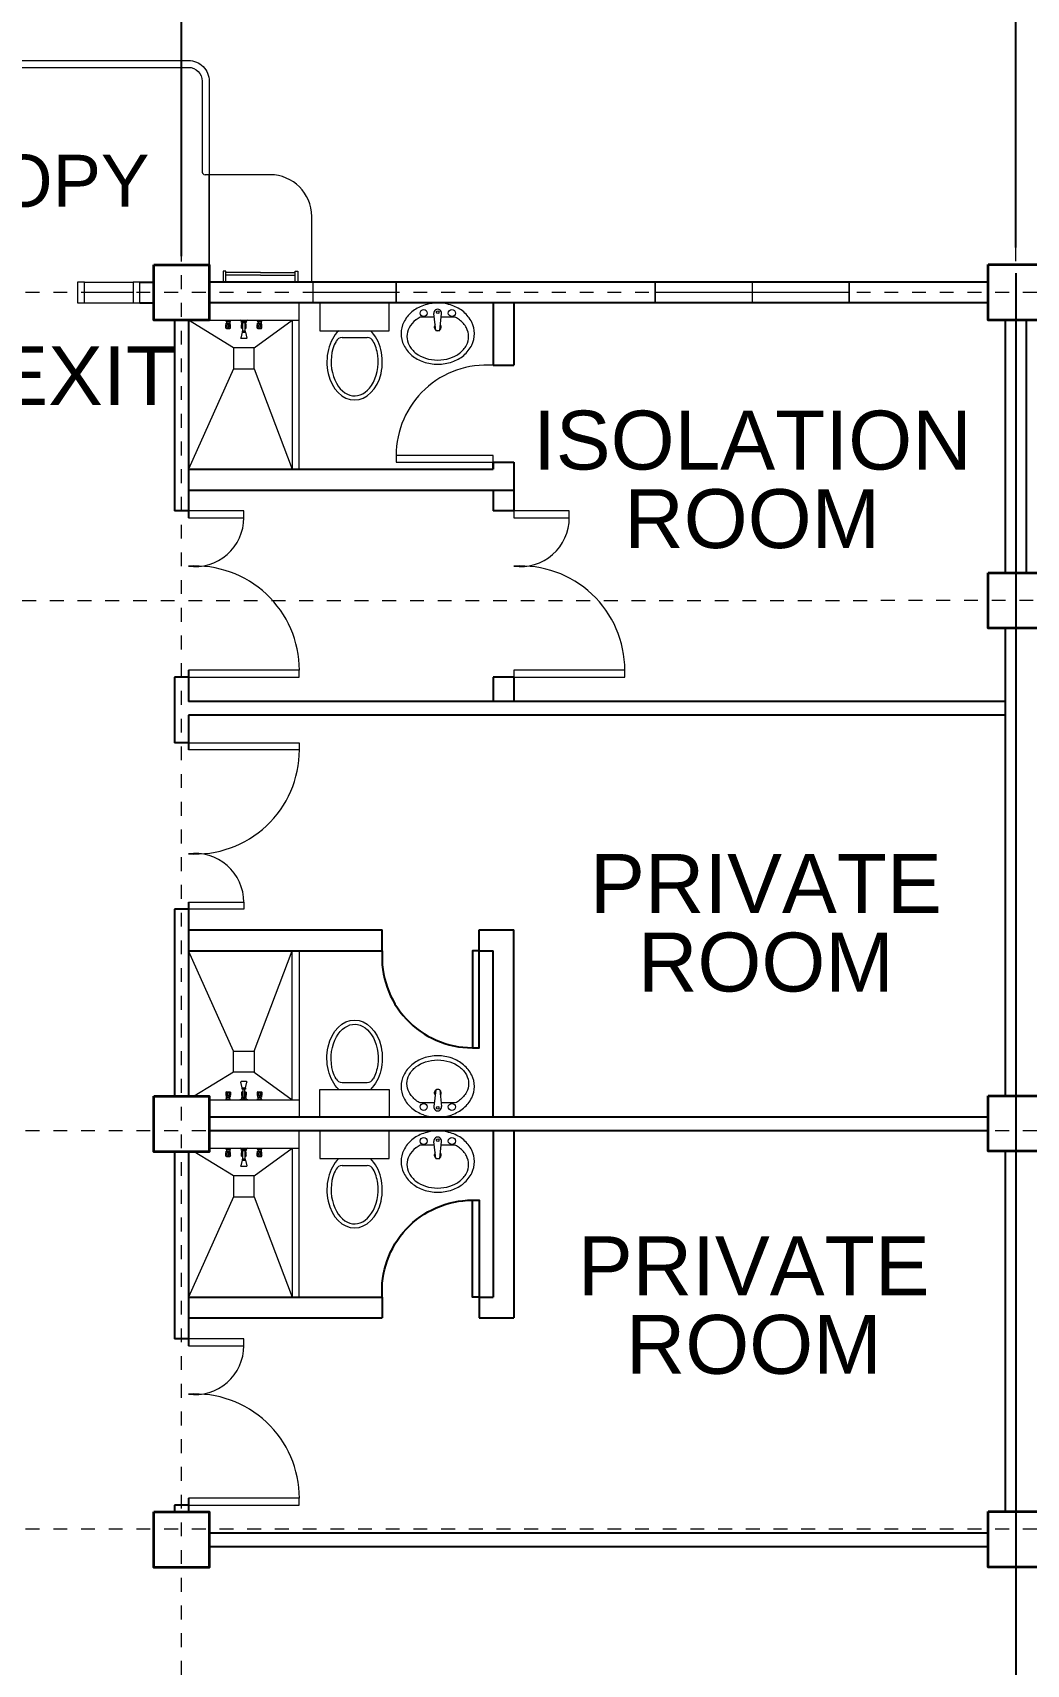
# Model space of a CAD drawing. Header units: millimetres. Extents: x 63005 to 126950, y 36019 to 74749.
# Drawn here: x 63074.54 to 63081.71, y 36246.52 to 36258.3 of the extents above; entities that cross this region are included whole.
import ezdxf

# ---------------------------------------------------------------- set-up
doc = ezdxf.new("R2010")
doc.units = ezdxf.units.MM
doc.header["$LTSCALE"] = 0.04
doc.linetypes.add('PHANTOM', pattern=[2.5, 1.25, -0.25, 0.25, -0.25, 0.25, -0.25])
doc.styles.get("Standard").update_dxf_attribs({"font": 'arial.ttf', "width": 0.8})
doc.styles.add('SWISSLT175', font='swissl.ttf', dxfattribs={"height": 0.175})
doc.dimstyles.new('dimension', dxfattribs={"dimtxt": 0.9, "dimasz": 0.3, "dimexe": 0.18, "dimexo": 0.0625, "dimgap": 0.09, "dimtad": 0, "dimzin": 0, "dimdsep": 46, "dimtxsty": 'Standard', "dimblk": 'OBLIQUE', "dimcen": 0.09, "dimclrd": 256, "dimclre": 256, "dimclrt": 256, "dimadec": 0, "dimazin": 0, "dimtfac": 1, "dimtofl": 0, "dimtmove": 0, "dimatfit": 3, "dimldrblk": 'OBLIQUE', "dimfxl": 1, "dimtolj": 1, "dimtzin": 0, "dimarcsym": 0})

# ---------------------------------------------------------------- blocks, each defined once
blk = doc.blocks.new('dr 700')
at = {"ltscale": 0.03}
blk.add_lwpolyline([(0, 0), (0.05, 0), (0.05, 0.7), (0, 0.7)], close=True, dxfattribs=at)
blk.add_arc((0.05, 0.048), 0.652, 355.7578, 90, dxfattribs=at)
blk = doc.blocks.new('_Oblique')
at = {"color": 0, "linetype": 'ByBlock', "lineweight": -2}
blk.add_line((-0.5, -0.5), (0.5, 0.5), dxfattribs=at)
blk = doc.blocks.new('*D41')
at = {"lineweight": -2, "transparency": 16777216}
for p, q in [((63072.512, 36256.684), (63072.512, 36259.754)), ((63075.612, 36256.684), (63075.612, 36259.754)), ((63072.512, 36259.574), (63073.039, 36259.574)), ((63075.612, 36259.574), (63075.086, 36259.574))]:
    blk.add_line(p, q, dxfattribs=at)
at = {"layer": 'Defpoints', "color": 0, "lineweight": 25, "transparency": 16777216}
for p in [(63075.612, 36259.574), (63072.512, 36256.622), (63075.612, 36256.622)]:
    blk.add_point(p, dxfattribs=at)
at = {"lineweight": -2, "transparency": 16777216, "xscale": 0.3, "yscale": 0.3, "zscale": 0.3, "rotation": 180}
blk.add_blockref('_Oblique', (63072.512, 36259.574), dxfattribs=at)
at = {"lineweight": -2, "transparency": 16777216, "xscale": 0.3, "yscale": 0.3, "zscale": 0.3}
blk.add_blockref('_Oblique', (63075.612, 36259.574), dxfattribs=at)
at = {"lineweight": 5, "transparency": 16777216, "insert": (63074.062, 36259.574), "char_height": 0.9, "attachment_point": 5}
blk.add_mtext('\\A1;3.10', dxfattribs=at)
blk = doc.blocks.new('*D42')
at = {"lineweight": -2, "transparency": 16777216}
for p, q in [((63075.612, 36256.684), (63075.612, 36259.754)), ((63081.637, 36256.747), (63081.637, 36259.754)), ((63075.612, 36259.574), (63077.599, 36259.574)), ((63081.637, 36259.574), (63079.651, 36259.574))]:
    blk.add_line(p, q, dxfattribs=at)
at = {"layer": 'Defpoints', "color": 0, "lineweight": 25, "transparency": 16777216}
for p in [(63081.637, 36259.574), (63081.637, 36256.684), (63075.612, 36256.622)]:
    blk.add_point(p, dxfattribs=at)
at = {"lineweight": -2, "transparency": 16777216, "xscale": 0.3, "yscale": 0.3, "zscale": 0.3, "rotation": 180}
blk.add_blockref('_Oblique', (63075.612, 36259.574), dxfattribs=at)
at = {"lineweight": -2, "transparency": 16777216, "xscale": 0.3, "yscale": 0.3, "zscale": 0.3}
blk.add_blockref('_Oblique', (63081.637, 36259.574), dxfattribs=at)
at = {"lineweight": 5, "transparency": 16777216, "insert": (63078.625, 36259.574), "char_height": 0.9, "attachment_point": 5}
blk.add_mtext('\\A1;6.00', dxfattribs=at)
blk = doc.blocks.new('*D43')
at = {"lineweight": -2, "transparency": 16777216}
for p, q in [((63081.637, 36256.747), (63081.637, 36259.754)), ((63087.637, 36254.462), (63087.637, 36259.754)), ((63081.637, 36259.574), (63083.611, 36259.574)), ((63087.637, 36259.574), (63085.663, 36259.574))]:
    blk.add_line(p, q, dxfattribs=at)
at = {"layer": 'Defpoints', "color": 0, "lineweight": 25, "transparency": 16777216}
for p in [(63087.637, 36259.574), (63081.637, 36256.684), (63087.637, 36254.4)]:
    blk.add_point(p, dxfattribs=at)
at = {"lineweight": -2, "transparency": 16777216, "xscale": 0.3, "yscale": 0.3, "zscale": 0.3, "rotation": 180}
blk.add_blockref('_Oblique', (63081.637, 36259.574), dxfattribs=at)
at = {"lineweight": -2, "transparency": 16777216, "xscale": 0.3, "yscale": 0.3, "zscale": 0.3}
blk.add_blockref('_Oblique', (63087.637, 36259.574), dxfattribs=at)
at = {"lineweight": 5, "transparency": 16777216, "insert": (63084.637, 36259.574), "char_height": 0.9, "attachment_point": 5}
blk.add_mtext('\\A1;6.00', dxfattribs=at)
blk = doc.blocks.new('*D63')
at = {"lineweight": -2, "transparency": 16777216}
for p, q in [((63081.637, 36256.561), (63081.637, 36245.914)), ((63084.637, 36254.21), (63084.637, 36245.914)), ((63081.637, 36246.094), (63082.114, 36246.094)), ((63084.637, 36246.094), (63084.161, 36246.094))]:
    blk.add_line(p, q, dxfattribs=at)
at = {"layer": 'Defpoints', "color": 0, "lineweight": 25, "transparency": 16777216}
for p in [(63081.637, 36256.624), (63084.637, 36254.272), (63084.637, 36246.094)]:
    blk.add_point(p, dxfattribs=at)
at = {"lineweight": -2, "transparency": 16777216, "xscale": 0.3, "yscale": 0.3, "zscale": 0.3, "rotation": 180}
blk.add_blockref('_Oblique', (63081.637, 36246.094), dxfattribs=at)
at = {"lineweight": -2, "transparency": 16777216, "xscale": 0.3, "yscale": 0.3, "zscale": 0.3}
blk.add_blockref('_Oblique', (63084.637, 36246.094), dxfattribs=at)
at = {"lineweight": 5, "transparency": 16777216, "insert": (63083.137, 36246.094), "char_height": 0.9, "attachment_point": 5}
blk.add_mtext('\\A1;3.00', dxfattribs=at)

msp = doc.modelspace()

# ---------------------------------------------------------------- linework, layer by layer
at = {"color": 0, "linetype": 'PHANTOM', "lineweight": 5, "transparency": 33554495}
for p, q in [((63075.612, 36215.447), (63075.612, 36264.622)), ((63081.637, 36215.449), (63081.637, 36264.622)), ((63113.187, 36256.424), (63045.812, 36256.421)), ((63097.562, 36254.2), (63049.812, 36254.196)), ((63113.187, 36250.374), (63045.812, 36250.371)), ((63113.187, 36247.499), (63045.812, 36247.496))]:
    msp.add_line(p, q, dxfattribs=at)
at = {"color": 0, "lineweight": 9}
for p, q in [((63076.252, 36257.272), (63075.782, 36257.272)), ((63076.552, 36256.497), (63076.552, 36256.972)), ((63075.932, 36256.577), (63075.912, 36256.577)), ((63075.912, 36256.577), (63075.912, 36256.497)), ((63075.932, 36256.497), (63075.932, 36256.577)), ((63076.182, 36256.567), (63075.932, 36256.567)), ((63076.182, 36256.547), (63075.932, 36256.547)), ((63076.182, 36256.567), (63076.432, 36256.567)), ((63076.182, 36256.547), (63076.432, 36256.547)), ((63076.432, 36256.497), (63076.432, 36256.577)), ((63076.432, 36256.577), (63076.452, 36256.577)), ((63076.452, 36256.577), (63076.452, 36256.497)), ((63075.812, 36256.497), (63076.612, 36256.497)), ((63076.562, 36256.347), (63076.562, 36256.497)), ((63077.162, 36256.497), (63076.562, 36256.497)), ((63077.162, 36256.422), (63076.562, 36256.422)), ((63077.162, 36256.347), (63077.162, 36256.497)), ((63079.032, 36256.497), (63079.032, 36256.347)), ((63080.432, 36256.422), (63079.032, 36256.422)), ((63079.732, 36256.497), (63079.732, 36256.347)), ((63080.432, 36256.347), (63080.432, 36256.497)), ((63075.907, 36256.347), (63076.507, 36256.347)), ((63076.507, 36256.347), (63077.107, 36256.347)), ((63075.812, 36256.222), (63076.462, 36256.222)), ((63081.562, 36253.472), (63081.562, 36254)), ((63075.812, 36250.597), (63076.462, 36250.597)), ((63075.812, 36250.247), (63076.462, 36250.247)), ((63081.562, 36247.772), (63081.562, 36247.625))]:
    msp.add_line(p, q, dxfattribs=at)
at = {"color": 1, "lineweight": 13}
for p, q in [((63074.912, 36256.497), (63075.262, 36256.497)), ((63075.262, 36256.422), (63074.912, 36256.422)), ((63074.912, 36256.347), (63075.262, 36256.347))]:
    msp.add_line(p, q, dxfattribs=at)
at = {"color": 4, "lineweight": 25}
for p, q in [((63075.312, 36256.497), (63075.412, 36256.497)), ((63081.437, 36256.497), (63075.812, 36256.497)), ((63075.312, 36256.347), (63075.412, 36256.347)), ((63081.437, 36256.347), (63075.812, 36256.347)), ((63075.562, 36256.222), (63075.562, 36254.847)), ((63075.662, 36256.222), (63075.662, 36254.797)), ((63081.562, 36254.4), (63081.562, 36256.224)), ((63081.712, 36254.4), (63081.712, 36256.224)), ((63075.662, 36254.847), (63075.562, 36254.847)), ((63081.562, 36250.625), (63081.562, 36254)), ((63075.662, 36253.697), (63075.662, 36253.472)), ((63075.562, 36253.647), (63075.562, 36253.422)), ((63075.662, 36253.647), (63075.562, 36253.647)), ((63081.562, 36253.472), (63075.662, 36253.472)), ((63075.562, 36253.422), (63075.562, 36253.172)), ((63081.562, 36253.372), (63075.662, 36253.372)), ((63075.662, 36253.372), (63075.662, 36253.122)), ((63081.562, 36250.625), (63081.562, 36253.372)), ((63075.662, 36253.172), (63075.562, 36253.172)), ((63075.562, 36251.972), (63075.562, 36250.622)), ((63075.662, 36251.972), (63075.562, 36251.972)), ((63075.662, 36252.022), (63075.662, 36250.622)), ((63081.437, 36250.472), (63075.812, 36250.472)), ((63081.437, 36250.372), (63075.812, 36250.372)), ((63075.562, 36250.222), (63075.562, 36248.872)), ((63075.662, 36250.222), (63075.662, 36248.822)), ((63081.562, 36247.625), (63081.562, 36250.225)), ((63081.562, 36247.772), (63081.562, 36250.225)), ((63075.662, 36248.872), (63075.562, 36248.872)), ((63075.662, 36247.722), (63075.662, 36247.622)), ((63075.562, 36247.672), (63075.562, 36247.622)), ((63075.662, 36247.672), (63075.562, 36247.672)), ((63075.812, 36247.472), (63081.437, 36247.472)), ((63075.812, 36247.372), (63081.437, 36247.372))]:
    msp.add_line(p, q, dxfattribs=at)
at = {"lineweight": 9}
for p, q in [((63076.612, 36256.347), (63076.612, 36256.147)), ((63077.112, 36256.347), (63076.612, 36256.347)), ((63077.112, 36256.147), (63077.112, 36256.347)), ((63077.448, 36256.149), (63077.434, 36256.27)), ((63077.477, 36256.149), (63077.49, 36256.27)), ((63075.932, 36256.222), (63075.966, 36256.222)), ((63075.932, 36256.221), (63075.932, 36256.222)), ((63075.932, 36256.221), (63075.966, 36256.221)), ((63075.932, 36256.221), (63075.935, 36256.214)), ((63075.932, 36256.188), (63075.934, 36256.192)), ((63075.932, 36256.166), (63075.932, 36256.188)), ((63075.932, 36256.166), (63075.965, 36256.166)), ((63075.936, 36256.164), (63075.932, 36256.166)), ((63075.935, 36256.214), (63075.962, 36256.214)), ((63075.935, 36256.2), (63075.935, 36256.202)), ((63075.935, 36256.202), (63075.962, 36256.202)), ((63075.935, 36256.2), (63075.963, 36256.2)), ((63075.935, 36256.194), (63075.935, 36256.2)), ((63075.935, 36256.188), (63075.943, 36256.188)), ((63075.936, 36256.175), (63075.936, 36256.187)), ((63075.936, 36256.164), (63075.962, 36256.164)), ((63075.936, 36256.163), (63075.936, 36256.164)), ((63075.936, 36256.163), (63075.962, 36256.163)), ((63075.937, 36256.214), (63075.937, 36256.202)), ((63075.943, 36256.175), (63075.943, 36256.187)), ((63075.962, 36256.188), (63075.954, 36256.188)), ((63075.955, 36256.175), (63075.955, 36256.187)), ((63075.96, 36256.214), (63075.96, 36256.202)), ((63075.966, 36256.221), (63075.962, 36256.214)), ((63075.963, 36256.2), (63075.962, 36256.202)), ((63075.962, 36256.175), (63075.962, 36256.187)), ((63075.962, 36256.164), (63075.965, 36256.166)), ((63075.962, 36256.163), (63075.962, 36256.164)), ((63075.963, 36256.194), (63075.963, 36256.2)), ((63075.965, 36256.188), (63075.963, 36256.192)), ((63075.965, 36256.166), (63075.965, 36256.188)), ((63075.966, 36256.221), (63075.966, 36256.222)), ((63076.045, 36256.216), (63076.033, 36256.222)), ((63076.033, 36256.222), (63076.091, 36256.222)), ((63076.08, 36256.216), (63076.045, 36256.216)), ((63076.045, 36256.206), (63076.045, 36256.216)), ((63076.045, 36256.216), (63076.08, 36256.216)), ((63076.08, 36256.206), (63076.045, 36256.206)), ((63076.046, 36256.188), (63076.048, 36256.192)), ((63076.046, 36256.166), (63076.046, 36256.188)), ((63076.046, 36256.166), (63076.055, 36256.166)), ((63076.049, 36256.164), (63076.046, 36256.166)), ((63076.048, 36256.2), (63076.049, 36256.202)), ((63076.048, 36256.2), (63076.055, 36256.2)), ((63076.048, 36256.194), (63076.048, 36256.2)), ((63076.049, 36256.202), (63076.055, 36256.202)), ((63076.049, 36256.188), (63076.055, 36256.188)), ((63076.049, 36256.175), (63076.049, 36256.187)), ((63076.049, 36256.164), (63076.055, 36256.164)), ((63076.049, 36256.163), (63076.049, 36256.164)), ((63076.049, 36256.163), (63076.055, 36256.163)), ((63076.051, 36256.206), (63076.051, 36256.202)), ((63076.055, 36256.144), (63076.055, 36256.206)), ((63076.055, 36256.206), (63076.07, 36256.206)), ((63076.07, 36256.206), (63076.07, 36256.144)), ((63076.07, 36256.202), (63076.075, 36256.202)), ((63076.07, 36256.2), (63076.076, 36256.2)), ((63076.075, 36256.188), (63076.07, 36256.188)), ((63076.07, 36256.166), (63076.079, 36256.166)), ((63076.07, 36256.164), (63076.075, 36256.164)), ((63076.07, 36256.163), (63076.075, 36256.163)), ((63076.074, 36256.206), (63076.074, 36256.202)), ((63076.076, 36256.2), (63076.075, 36256.202)), ((63076.075, 36256.175), (63076.075, 36256.187)), ((63076.075, 36256.164), (63076.079, 36256.166)), ((63076.075, 36256.163), (63076.075, 36256.164)), ((63076.076, 36256.194), (63076.076, 36256.2)), ((63076.079, 36256.188), (63076.077, 36256.192)), ((63076.079, 36256.166), (63076.079, 36256.188)), ((63076.091, 36256.222), (63076.08, 36256.216)), ((63076.08, 36256.216), (63076.08, 36256.206)), ((63076.159, 36256.221), (63076.159, 36256.222)), ((63076.159, 36256.222), (63076.193, 36256.222)), ((63076.159, 36256.221), (63076.162, 36256.214)), ((63076.159, 36256.221), (63076.193, 36256.221)), ((63076.159, 36256.188), (63076.161, 36256.192)), ((63076.159, 36256.166), (63076.159, 36256.188)), ((63076.163, 36256.164), (63076.159, 36256.166)), ((63076.159, 36256.166), (63076.193, 36256.166)), ((63076.162, 36256.214), (63076.19, 36256.214)), ((63076.162, 36256.2), (63076.163, 36256.202)), ((63076.162, 36256.194), (63076.162, 36256.2)), ((63076.162, 36256.2), (63076.19, 36256.2)), ((63076.163, 36256.202), (63076.189, 36256.202)), ((63076.163, 36256.188), (63076.17, 36256.188)), ((63076.163, 36256.175), (63076.163, 36256.187)), ((63076.163, 36256.163), (63076.163, 36256.164)), ((63076.163, 36256.164), (63076.189, 36256.164)), ((63076.163, 36256.163), (63076.189, 36256.163)), ((63076.165, 36256.214), (63076.165, 36256.202)), ((63076.17, 36256.175), (63076.17, 36256.187)), ((63076.189, 36256.188), (63076.182, 36256.188)), ((63076.182, 36256.175), (63076.182, 36256.187)), ((63076.187, 36256.214), (63076.187, 36256.202)), ((63076.19, 36256.2), (63076.189, 36256.202)), ((63076.189, 36256.175), (63076.189, 36256.187)), ((63076.189, 36256.164), (63076.193, 36256.166)), ((63076.189, 36256.163), (63076.189, 36256.164)), ((63076.193, 36256.221), (63076.19, 36256.214)), ((63076.19, 36256.194), (63076.19, 36256.2)), ((63076.193, 36256.188), (63076.19, 36256.192)), ((63076.193, 36256.221), (63076.193, 36256.222)), ((63076.193, 36256.166), (63076.193, 36256.188)), ((63077.438, 36256.245), (63077.336, 36256.245)), ((63076.05, 36256.136), (63076.041, 36256.094)), ((63076.082, 36256.09), (63076.043, 36256.09)), ((63076.05, 36256.144), (63076.05, 36256.136)), ((63076.075, 36256.144), (63076.05, 36256.144)), ((63076.05, 36256.136), (63076.075, 36256.136)), ((63076.05, 36256.136), (63076.075, 36256.136)), ((63076.075, 36256.136), (63076.075, 36256.144)), ((63076.075, 36256.136), (63076.083, 36256.094)), ((63076.612, 36256.147), (63077.112, 36256.147)), ((63076.772, 36256.097), (63076.953, 36256.097)), ((63075.936, 36250.654), (63075.932, 36250.652)), ((63075.932, 36250.652), (63075.965, 36250.652)), ((63075.932, 36250.652), (63075.932, 36250.63)), ((63075.932, 36250.63), (63075.934, 36250.626)), ((63075.935, 36250.63), (63075.943, 36250.63)), ((63075.935, 36250.624), (63075.935, 36250.618)), ((63075.935, 36250.618), (63075.935, 36250.616)), ((63075.935, 36250.618), (63075.963, 36250.618)), ((63075.936, 36250.655), (63075.962, 36250.655)), ((63075.936, 36250.655), (63075.936, 36250.654)), ((63075.936, 36250.654), (63075.962, 36250.654)), ((63075.936, 36250.643), (63075.936, 36250.631)), ((63075.943, 36250.643), (63075.943, 36250.631)), ((63075.962, 36250.63), (63075.954, 36250.63)), ((63075.955, 36250.643), (63075.955, 36250.631)), ((63075.962, 36250.655), (63075.962, 36250.654)), ((63075.962, 36250.654), (63075.965, 36250.652)), ((63075.962, 36250.643), (63075.962, 36250.631)), ((63075.963, 36250.618), (63075.962, 36250.616)), ((63075.965, 36250.63), (63075.963, 36250.626)), ((63075.963, 36250.624), (63075.963, 36250.618)), ((63075.965, 36250.652), (63075.965, 36250.63)), ((63076.05, 36250.682), (63076.041, 36250.724)), ((63076.082, 36250.728), (63076.043, 36250.728)), ((63076.049, 36250.654), (63076.046, 36250.652)), ((63076.046, 36250.652), (63076.055, 36250.652)), ((63076.046, 36250.652), (63076.046, 36250.63)), ((63076.046, 36250.63), (63076.048, 36250.626)), ((63076.048, 36250.624), (63076.048, 36250.618)), ((63076.048, 36250.618), (63076.055, 36250.618)), ((63076.048, 36250.618), (63076.049, 36250.616)), ((63076.049, 36250.655), (63076.055, 36250.655)), ((63076.049, 36250.655), (63076.049, 36250.654)), ((63076.049, 36250.654), (63076.055, 36250.654)), ((63076.049, 36250.643), (63076.049, 36250.631)), ((63076.049, 36250.63), (63076.055, 36250.63)), ((63076.05, 36250.674), (63076.05, 36250.682)), ((63076.05, 36250.682), (63076.075, 36250.682)), ((63076.05, 36250.682), (63076.075, 36250.682)), ((63076.075, 36250.674), (63076.05, 36250.674)), ((63076.055, 36250.674), (63076.055, 36250.612)), ((63076.07, 36250.612), (63076.07, 36250.674)), ((63076.07, 36250.655), (63076.075, 36250.655)), ((63076.07, 36250.654), (63076.075, 36250.654)), ((63076.07, 36250.652), (63076.079, 36250.652)), ((63076.075, 36250.63), (63076.07, 36250.63)), ((63076.07, 36250.618), (63076.076, 36250.618)), ((63076.075, 36250.682), (63076.083, 36250.724)), ((63076.075, 36250.682), (63076.075, 36250.674)), ((63076.075, 36250.655), (63076.075, 36250.654)), ((63076.075, 36250.654), (63076.079, 36250.652)), ((63076.075, 36250.643), (63076.075, 36250.631)), ((63076.076, 36250.618), (63076.075, 36250.616)), ((63076.076, 36250.624), (63076.076, 36250.618)), ((63076.079, 36250.63), (63076.077, 36250.626)), ((63076.079, 36250.652), (63076.079, 36250.63)), ((63076.163, 36250.654), (63076.159, 36250.652)), ((63076.159, 36250.652), (63076.159, 36250.63)), ((63076.159, 36250.652), (63076.193, 36250.652)), ((63076.159, 36250.63), (63076.161, 36250.626)), ((63076.162, 36250.624), (63076.162, 36250.618)), ((63076.162, 36250.618), (63076.19, 36250.618)), ((63076.162, 36250.618), (63076.163, 36250.616)), ((63076.163, 36250.655), (63076.163, 36250.654)), ((63076.163, 36250.655), (63076.189, 36250.655)), ((63076.163, 36250.654), (63076.189, 36250.654)), ((63076.163, 36250.643), (63076.163, 36250.631)), ((63076.163, 36250.63), (63076.17, 36250.63)), ((63076.17, 36250.643), (63076.17, 36250.631)), ((63076.182, 36250.643), (63076.182, 36250.631)), ((63076.189, 36250.63), (63076.182, 36250.63)), ((63076.189, 36250.655), (63076.189, 36250.654)), ((63076.189, 36250.654), (63076.193, 36250.652)), ((63076.189, 36250.643), (63076.189, 36250.631)), ((63076.19, 36250.618), (63076.189, 36250.616)), ((63076.193, 36250.63), (63076.19, 36250.626)), ((63076.19, 36250.624), (63076.19, 36250.618)), ((63076.193, 36250.652), (63076.193, 36250.63)), ((63076.612, 36250.472), (63076.612, 36250.672)), ((63076.612, 36250.672), (63077.112, 36250.672)), ((63076.772, 36250.722), (63076.953, 36250.722)), ((63077.112, 36250.672), (63077.112, 36250.472)), ((63077.448, 36250.669), (63077.434, 36250.548)), ((63077.477, 36250.669), (63077.49, 36250.548)), ((63075.932, 36250.597), (63075.935, 36250.604)), ((63075.932, 36250.597), (63075.966, 36250.597)), ((63075.932, 36250.597), (63075.966, 36250.597)), ((63075.932, 36250.597), (63075.932, 36250.597)), ((63075.935, 36250.616), (63075.962, 36250.616)), ((63075.935, 36250.604), (63075.962, 36250.604)), ((63075.937, 36250.604), (63075.937, 36250.616)), ((63075.96, 36250.604), (63075.96, 36250.616)), ((63075.966, 36250.597), (63075.962, 36250.604)), ((63075.966, 36250.597), (63075.966, 36250.597)), ((63076.045, 36250.602), (63076.033, 36250.597)), ((63076.033, 36250.597), (63076.091, 36250.597)), ((63076.08, 36250.612), (63076.045, 36250.612)), ((63076.045, 36250.612), (63076.045, 36250.602)), ((63076.08, 36250.602), (63076.045, 36250.602)), ((63076.045, 36250.602), (63076.08, 36250.602)), ((63076.049, 36250.616), (63076.055, 36250.616)), ((63076.051, 36250.612), (63076.051, 36250.616)), ((63076.055, 36250.612), (63076.07, 36250.612)), ((63076.07, 36250.616), (63076.075, 36250.616)), ((63076.074, 36250.612), (63076.074, 36250.616)), ((63076.08, 36250.602), (63076.08, 36250.612)), ((63076.091, 36250.597), (63076.08, 36250.602)), ((63076.159, 36250.597), (63076.162, 36250.604)), ((63076.159, 36250.597), (63076.159, 36250.597)), ((63076.159, 36250.597), (63076.193, 36250.597)), ((63076.159, 36250.597), (63076.193, 36250.597)), ((63076.162, 36250.604), (63076.19, 36250.604)), ((63076.163, 36250.616), (63076.189, 36250.616)), ((63076.165, 36250.604), (63076.165, 36250.616)), ((63076.187, 36250.604), (63076.187, 36250.616)), ((63076.193, 36250.597), (63076.19, 36250.604)), ((63076.193, 36250.597), (63076.193, 36250.597)), ((63077.112, 36250.472), (63076.612, 36250.472)), ((63076.612, 36250.372), (63076.612, 36250.172)), ((63077.112, 36250.372), (63076.612, 36250.372)), ((63077.112, 36250.172), (63077.112, 36250.372)), ((63077.438, 36250.27), (63077.336, 36250.27)), ((63077.448, 36250.174), (63077.434, 36250.295)), ((63077.477, 36250.174), (63077.49, 36250.295)), ((63075.932, 36250.247), (63075.966, 36250.247)), ((63075.932, 36250.246), (63075.932, 36250.247)), ((63075.932, 36250.246), (63075.966, 36250.246)), ((63075.932, 36250.246), (63075.935, 36250.239)), ((63075.932, 36250.213), (63075.934, 36250.217)), ((63075.932, 36250.191), (63075.932, 36250.213)), ((63075.932, 36250.191), (63075.965, 36250.191)), ((63075.936, 36250.189), (63075.932, 36250.191)), ((63075.935, 36250.239), (63075.962, 36250.239)), ((63075.935, 36250.225), (63075.935, 36250.227)), ((63075.935, 36250.227), (63075.962, 36250.227)), ((63075.935, 36250.225), (63075.963, 36250.225)), ((63075.935, 36250.219), (63075.935, 36250.225)), ((63075.935, 36250.213), (63075.943, 36250.213)), ((63075.936, 36250.2), (63075.936, 36250.212)), ((63075.936, 36250.189), (63075.962, 36250.189)), ((63075.936, 36250.188), (63075.936, 36250.189)), ((63075.936, 36250.188), (63075.962, 36250.188)), ((63075.937, 36250.239), (63075.937, 36250.227)), ((63075.943, 36250.2), (63075.943, 36250.212)), ((63075.962, 36250.213), (63075.954, 36250.213)), ((63075.955, 36250.2), (63075.955, 36250.212)), ((63075.96, 36250.239), (63075.96, 36250.227)), ((63075.966, 36250.246), (63075.962, 36250.239)), ((63075.963, 36250.225), (63075.962, 36250.227)), ((63075.962, 36250.2), (63075.962, 36250.212)), ((63075.962, 36250.189), (63075.965, 36250.191)), ((63075.962, 36250.188), (63075.962, 36250.189)), ((63075.963, 36250.219), (63075.963, 36250.225)), ((63075.965, 36250.213), (63075.963, 36250.217)), ((63075.965, 36250.191), (63075.965, 36250.213)), ((63075.966, 36250.246), (63075.966, 36250.247)), ((63076.045, 36250.241), (63076.033, 36250.247)), ((63076.033, 36250.247), (63076.091, 36250.247)), ((63076.05, 36250.161), (63076.041, 36250.119)), ((63076.08, 36250.241), (63076.045, 36250.241)), ((63076.045, 36250.231), (63076.045, 36250.241)), ((63076.045, 36250.241), (63076.08, 36250.241)), ((63076.08, 36250.231), (63076.045, 36250.231)), ((63076.046, 36250.213), (63076.048, 36250.217)), ((63076.046, 36250.191), (63076.046, 36250.213)), ((63076.046, 36250.191), (63076.055, 36250.191)), ((63076.049, 36250.189), (63076.046, 36250.191)), ((63076.048, 36250.225), (63076.049, 36250.227)), ((63076.048, 36250.225), (63076.055, 36250.225)), ((63076.048, 36250.219), (63076.048, 36250.225)), ((63076.049, 36250.227), (63076.055, 36250.227)), ((63076.049, 36250.213), (63076.055, 36250.213)), ((63076.049, 36250.2), (63076.049, 36250.212)), ((63076.049, 36250.189), (63076.055, 36250.189)), ((63076.049, 36250.188), (63076.049, 36250.189)), ((63076.049, 36250.188), (63076.055, 36250.188)), ((63076.05, 36250.169), (63076.05, 36250.161)), ((63076.075, 36250.169), (63076.05, 36250.169)), ((63076.05, 36250.161), (63076.075, 36250.161)), ((63076.05, 36250.161), (63076.075, 36250.161)), ((63076.051, 36250.231), (63076.051, 36250.227)), ((63076.055, 36250.169), (63076.055, 36250.231)), ((63076.055, 36250.231), (63076.07, 36250.231)), ((63076.07, 36250.231), (63076.07, 36250.169)), ((63076.07, 36250.227), (63076.075, 36250.227)), ((63076.07, 36250.225), (63076.076, 36250.225)), ((63076.075, 36250.213), (63076.07, 36250.213)), ((63076.07, 36250.191), (63076.079, 36250.191)), ((63076.07, 36250.189), (63076.075, 36250.189)), ((63076.07, 36250.188), (63076.075, 36250.188)), ((63076.074, 36250.231), (63076.074, 36250.227)), ((63076.076, 36250.225), (63076.075, 36250.227)), ((63076.075, 36250.2), (63076.075, 36250.212)), ((63076.075, 36250.189), (63076.079, 36250.191)), ((63076.075, 36250.188), (63076.075, 36250.189)), ((63076.075, 36250.161), (63076.075, 36250.169)), ((63076.075, 36250.161), (63076.083, 36250.119)), ((63076.076, 36250.219), (63076.076, 36250.225)), ((63076.079, 36250.213), (63076.077, 36250.217)), ((63076.079, 36250.191), (63076.079, 36250.213)), ((63076.091, 36250.247), (63076.08, 36250.241)), ((63076.08, 36250.241), (63076.08, 36250.231)), ((63076.159, 36250.246), (63076.159, 36250.247)), ((63076.159, 36250.247), (63076.193, 36250.247)), ((63076.159, 36250.246), (63076.162, 36250.239)), ((63076.159, 36250.246), (63076.193, 36250.246)), ((63076.159, 36250.213), (63076.161, 36250.217)), ((63076.159, 36250.191), (63076.159, 36250.213)), ((63076.163, 36250.189), (63076.159, 36250.191)), ((63076.159, 36250.191), (63076.193, 36250.191)), ((63076.162, 36250.239), (63076.19, 36250.239)), ((63076.162, 36250.225), (63076.163, 36250.227)), ((63076.162, 36250.219), (63076.162, 36250.225)), ((63076.162, 36250.225), (63076.19, 36250.225)), ((63076.163, 36250.227), (63076.189, 36250.227)), ((63076.163, 36250.213), (63076.17, 36250.213)), ((63076.163, 36250.2), (63076.163, 36250.212)), ((63076.163, 36250.188), (63076.163, 36250.189)), ((63076.163, 36250.189), (63076.189, 36250.189)), ((63076.163, 36250.188), (63076.189, 36250.188)), ((63076.165, 36250.239), (63076.165, 36250.227)), ((63076.17, 36250.2), (63076.17, 36250.212)), ((63076.189, 36250.213), (63076.182, 36250.213)), ((63076.182, 36250.2), (63076.182, 36250.212)), ((63076.187, 36250.239), (63076.187, 36250.227)), ((63076.19, 36250.225), (63076.189, 36250.227)), ((63076.189, 36250.2), (63076.189, 36250.212)), ((63076.189, 36250.189), (63076.193, 36250.191)), ((63076.189, 36250.188), (63076.189, 36250.189)), ((63076.193, 36250.246), (63076.19, 36250.239)), ((63076.19, 36250.219), (63076.19, 36250.225)), ((63076.193, 36250.213), (63076.19, 36250.217)), ((63076.193, 36250.246), (63076.193, 36250.247)), ((63076.193, 36250.191), (63076.193, 36250.213)), ((63076.612, 36250.172), (63077.112, 36250.172)), ((63076.082, 36250.115), (63076.043, 36250.115)), ((63076.772, 36250.122), (63076.953, 36250.122))]:
    msp.add_line(p, q, dxfattribs=at)
at = {"color": 4, "lineweight": 25, "ltscale": 0.3}
for p, q in [((63077.862, 36256.347), (63077.862, 36255.897)), ((63078.012, 36256.347), (63078.012, 36255.897)), ((63075.662, 36255.147), (63077.862, 36255.147)), ((63077.862, 36255.197), (63077.862, 36255.147)), ((63078.012, 36255.197), (63078.012, 36254.997)), ((63075.662, 36254.997), (63078.012, 36254.997)), ((63075.662, 36251.822), (63077.062, 36251.822)), ((63077.062, 36251.672), (63077.062, 36251.822)), ((63077.762, 36251.822), (63078.012, 36251.822)), ((63077.762, 36251.672), (63077.762, 36251.822)), ((63078.012, 36250.472), (63078.012, 36251.822)), ((63075.662, 36251.672), (63077.062, 36251.672)), ((63077.762, 36251.672), (63077.862, 36251.672)), ((63077.862, 36250.472), (63077.862, 36251.672)), ((63077.862, 36250.372), (63077.862, 36249.172)), ((63078.012, 36250.372), (63078.012, 36249.022)), ((63075.662, 36249.172), (63077.062, 36249.172)), ((63077.062, 36249.172), (63077.062, 36249.022)), ((63077.762, 36249.172), (63077.862, 36249.172)), ((63077.762, 36249.172), (63077.762, 36249.022)), ((63075.662, 36249.022), (63077.062, 36249.022)), ((63077.762, 36249.022), (63078.012, 36249.022))]:
    msp.add_line(p, q, dxfattribs=at)
at = {"color": 0, "lineweight": 9, "ltscale": 0.3}
for p, q in [((63075.987, 36256.022), (63075.662, 36256.222)), ((63076.137, 36256.022), (63076.412, 36256.222)), ((63075.987, 36255.872), (63075.662, 36255.147)), ((63076.137, 36255.872), (63076.412, 36255.147)), ((63075.987, 36250.947), (63075.662, 36251.672)), ((63076.137, 36250.947), (63076.412, 36251.672)), ((63075.987, 36250.797), (63075.703, 36250.622)), ((63076.137, 36250.797), (63076.412, 36250.597)), ((63075.987, 36250.047), (63075.703, 36250.222)), ((63076.137, 36250.047), (63076.412, 36250.247)), ((63075.987, 36249.897), (63075.662, 36249.172)), ((63076.137, 36249.897), (63076.412, 36249.172))]:
    msp.add_line(p, q, dxfattribs=at)
at = {"color": 4, "linetype": 'Continuous', "lineweight": 25}
for p, q in [((63077.862, 36255.897), (63078.012, 36255.897)), ((63077.862, 36255.147), (63077.862, 36255.197)), ((63077.862, 36255.197), (63078.012, 36255.197)), ((63077.862, 36254.997), (63077.862, 36254.847)), ((63078.012, 36254.997), (63078.012, 36254.847)), ((63078.012, 36254.847), (63077.862, 36254.847)), ((63077.862, 36253.647), (63077.862, 36253.472)), ((63078.012, 36253.647), (63077.862, 36253.647)), ((63078.012, 36253.647), (63078.012, 36253.472))]:
    msp.add_line(p, q, dxfattribs=at)
at = {"color": 0, "lineweight": 9, "transparency": 33554687}
for points in [[(63072.712, 36256.497), (63072.712, 36257.947, -0.414214), (63072.862, 36258.097), (63075.662, 36258.097, -0.414214), (63075.812, 36257.947), (63075.812, 36256.622), (63075.812, 36257.272)], [(63072.762, 36256.497), (63072.762, 36257.947, -0.414214), (63072.862, 36258.047), (63075.662, 36258.047, -0.414214), (63075.762, 36257.947), (63075.762, 36257.292)]]:
    msp.add_lwpolyline(points, format="xyb", dxfattribs=at)
at = {"color": 4, "lineweight": 35}
for points in [[(63081.437, 36256.624), (63081.837, 36256.624), (63081.837, 36256.224), (63081.437, 36256.224)], [(63075.412, 36256.622), (63075.812, 36256.622), (63075.812, 36256.222), (63075.412, 36256.222)], [(63081.437, 36254.4), (63081.837, 36254.4), (63081.837, 36254), (63081.437, 36254)], [(63075.412, 36250.622), (63075.812, 36250.622), (63075.812, 36250.222), (63075.412, 36250.222)], [(63081.437, 36250.625), (63081.837, 36250.625), (63081.837, 36250.225), (63081.437, 36250.225)], [(63075.412, 36247.622), (63075.812, 36247.622), (63075.812, 36247.222), (63075.412, 36247.222)], [(63081.437, 36247.625), (63081.837, 36247.625), (63081.837, 36247.225), (63081.437, 36247.225)]]:
    msp.add_lwpolyline(points, close=True, dxfattribs=at)
at = {"color": 1, "lineweight": 13}
for points in [[(63074.862, 36256.497), (63074.862, 36256.347), (63074.912, 36256.347), (63074.912, 36256.497)], [(63075.262, 36256.497), (63075.262, 36256.347), (63075.312, 36256.347), (63075.312, 36256.497)]]:
    msp.add_lwpolyline(points, close=True, dxfattribs=at)
at = {"lineweight": 9}
for points in [[(63076.562, 36256.497), (63077.162, 36256.497), (63077.162, 36256.347), (63076.562, 36256.347)], [(63079.032, 36256.497), (63080.432, 36256.497), (63080.432, 36256.347), (63079.032, 36256.347)]]:
    msp.add_lwpolyline(points, close=True, dxfattribs=at)
at = {"color": 0, "lineweight": 9, "ltscale": 0.3}
for points in [[(63076.412, 36256.222), (63076.412, 36255.147), (63076.462, 36255.147), (63076.462, 36256.347), (63076.462, 36256.347)], [(63076.412, 36250.597), (63076.412, 36251.672), (63076.462, 36251.672), (63076.462, 36250.472), (63076.462, 36250.472)], [(63076.412, 36250.247), (63076.412, 36249.172), (63076.462, 36249.172), (63076.462, 36250.372), (63076.462, 36250.372)]]:
    msp.add_lwpolyline(points, dxfattribs=at)
at = {"lineweight": 9}
for points in [[(63077.197, 36256.126, 0.11576), (63077.217, 36256.043, 0.104047), (63077.275, 36255.969, 0.090875), (63077.359, 36255.922, 0.083344), (63077.462, 36255.905, 0.083344), (63077.566, 36255.922, 0.090875), (63077.65, 36255.969, 0.104047), (63077.708, 36256.043, 0.11576), (63077.727, 36256.126, 0.11576), (63077.708, 36256.208, 0.104047), (63077.65, 36256.282, 0.090875), (63077.566, 36256.329, 0.083344), (63077.462, 36256.347, 0.083344), (63077.359, 36256.329, 0.090875), (63077.275, 36256.282, 0.104047), (63077.217, 36256.208, 0.11576)], [(63077.197, 36250.151, 0.11576), (63077.217, 36250.068, 0.104047), (63077.275, 36249.994, 0.090875), (63077.359, 36249.947, 0.083344), (63077.462, 36249.93, 0.083344), (63077.566, 36249.947, 0.090875), (63077.65, 36249.994, 0.104047), (63077.708, 36250.068, 0.11576), (63077.727, 36250.151, 0.11576), (63077.708, 36250.233, 0.104047), (63077.65, 36250.307, 0.090875), (63077.566, 36250.354, 0.083344), (63077.462, 36250.372, 0.083344), (63077.359, 36250.354, 0.090875), (63077.275, 36250.307, 0.104047), (63077.217, 36250.233, 0.11576)]]:
    msp.add_lwpolyline(points, format="xyb", close=True, dxfattribs=at)
for points in [[(63077.24, 36256.105, 0.124838), (63077.256, 36256.042, 0.105788), (63077.305, 36255.984, 0.086697), (63077.375, 36255.948, 0.076776), (63077.462, 36255.935, 0.076776), (63077.55, 36255.948, 0.086697), (63077.62, 36255.984, 0.105788), (63077.669, 36256.042, 0.124838), (63077.685, 36256.105, 0.124838), (63077.669, 36256.167, 0.105788), (63077.62, 36256.225, 0.040067), (63077.589, 36256.245), (63077.487, 36256.245, 0.040067)], [(63077.24, 36250.714, -0.124838), (63077.256, 36250.776, -0.105788), (63077.305, 36250.834, -0.086697), (63077.375, 36250.87, -0.076776), (63077.462, 36250.884, -0.076776), (63077.55, 36250.87, -0.086697), (63077.62, 36250.834, -0.105788), (63077.669, 36250.776, -0.124838), (63077.685, 36250.714, -0.124838), (63077.669, 36250.651, -0.105788), (63077.62, 36250.593, -0.040067), (63077.589, 36250.574), (63077.487, 36250.574, -0.040067)], [(63077.438, 36250.574), (63077.336, 36250.574, -0.040067), (63077.305, 36250.593, -0.105788), (63077.256, 36250.651, -0.124838), (63077.24, 36250.714, -0.124838)], [(63077.24, 36250.13, 0.124838), (63077.256, 36250.067, 0.105788), (63077.305, 36250.009, 0.086697), (63077.375, 36249.973, 0.076776), (63077.462, 36249.96, 0.076776), (63077.55, 36249.973, 0.086697), (63077.62, 36250.009, 0.105788), (63077.669, 36250.067, 0.124838), (63077.685, 36250.13, 0.124838), (63077.669, 36250.192, 0.105788), (63077.62, 36250.25, 0.040067), (63077.589, 36250.27), (63077.487, 36250.27, 0.040067)]]:
    msp.add_lwpolyline(points, format="xyb", dxfattribs=at)
at = {"color": 0, "lineweight": 9, "ltscale": 0.03}
for points in [[(63076.137, 36256.022), (63075.987, 36256.022), (63075.987, 36255.872), (63076.137, 36255.872)], [(63076.137, 36250.797), (63075.987, 36250.797), (63075.987, 36250.947), (63076.137, 36250.947)], [(63076.137, 36250.047), (63075.987, 36250.047), (63075.987, 36249.897), (63076.137, 36249.897)]]:
    msp.add_lwpolyline(points, close=True, dxfattribs=at)
at = {"color": 1, "lineweight": 13, "ltscale": 0.03}
for points in [[(63077.862, 36255.197), (63077.862, 36255.247), (63077.162, 36255.247), (63077.162, 36255.197)], [(63075.662, 36254.847), (63075.662, 36254.797), (63076.062, 36254.797), (63076.062, 36254.847)], [(63078.012, 36254.847), (63078.012, 36254.797), (63078.412, 36254.797), (63078.412, 36254.847)], [(63075.662, 36253.697), (63075.662, 36253.647), (63076.462, 36253.647), (63076.462, 36253.697)], [(63078.012, 36253.697), (63078.012, 36253.647), (63078.812, 36253.647), (63078.812, 36253.697)], [(63075.662, 36253.122), (63075.662, 36253.172), (63076.462, 36253.172), (63076.462, 36253.122)], [(63075.662, 36251.972), (63075.662, 36252.022), (63076.062, 36252.022), (63076.062, 36251.972)], [(63075.662, 36248.872), (63075.662, 36248.822), (63076.062, 36248.822), (63076.062, 36248.872)], [(63075.662, 36247.722), (63075.662, 36247.672), (63076.462, 36247.672), (63076.462, 36247.722)]]:
    msp.add_lwpolyline(points, close=True, dxfattribs=at)
at = {"lineweight": 9}
for centre, radius in [((63077.361, 36256.274), 0.0255), ((63077.462, 36256.28), 0.0095), ((63077.564, 36256.274), 0.0255), ((63077.361, 36250.545), 0.0255), ((63077.462, 36250.538), 0.0095), ((63077.564, 36250.545), 0.0255), ((63077.361, 36250.299), 0.0255), ((63077.462, 36250.305), 0.0095), ((63077.564, 36250.299), 0.0255)]:
    msp.add_circle(centre, radius, dxfattribs=at)
at = {"color": 0, "lineweight": 9}
for centre, radius, start, end in [((63075.782, 36257.292), 0.02, 180, 270), ((63076.252, 36256.972), 0.3, 0, 90)]:
    msp.add_arc(centre, radius, start, end, dxfattribs=at)
at = {"lineweight": 9}
for centre, radius, start, end in [((63077.462, 36256.274), 0.028, 353.7545, 186.2455), ((63077.371, 36256.105), 0.131, 151.5364, 180), ((63077.415, 36256.081), 0.181, 127.3815, 151.5364), ((63077.444, 36256.043), 0.228, 118.2037, 127.3815), ((63077.462, 36256.172), 0.025, 138.7978, 233.6932), ((63077.462, 36256.172), 0.025, 306.3068, 41.2022), ((63076.772, 36256.047), 0.05, 90, 151.8499), ((63076.953, 36256.047), 0.05, 28.0084, 90), ((63077.462, 36256.242), 0.0948, 261.2026, 278.7974), ((63077.462, 36256.172), 0.025, 251.3793, 288.6207), ((63077.446, 36250.644), 0.267, 109.0569, 129.8268), ((63077.462, 36250.597), 0.317, 90, 109.0569), ((63077.462, 36250.597), 0.317, 70.9431, 90), ((63077.478, 36250.644), 0.267, 50.1732, 70.9431), ((63076.772, 36250.772), 0.05, 208.1501, 270), ((63076.953, 36250.772), 0.05, 270, 331.9916), ((63077.383, 36250.693), 0.185, 153.5873, 180), ((63077.421, 36250.673), 0.228, 129.8268, 153.5873), ((63077.503, 36250.673), 0.228, 26.4127, 50.1732), ((63077.542, 36250.693), 0.185, 0, 26.4127), ((63077.383, 36250.693), 0.185, 180, 206.4127), ((63077.462, 36250.647), 0.025, 126.3068, 221.2022), ((63077.462, 36250.576), 0.0948, 81.2026, 98.7974), ((63077.462, 36250.647), 0.025, 71.3793, 108.6207), ((63077.462, 36250.647), 0.025, 318.7978, 53.6932), ((63077.542, 36250.693), 0.185, 333.5873, 0), ((63077.421, 36250.712), 0.228, 206.4127, 230.1732), ((63077.446, 36250.742), 0.267, 230.1732, 250.9431), ((63077.462, 36250.545), 0.028, 173.7545, 6.2455), ((63077.478, 36250.742), 0.267, 289.0569, 309.8268), ((63077.503, 36250.712), 0.228, 309.8268, 333.5873), ((63077.462, 36250.788), 0.317, 250.9431, 270), ((63077.462, 36250.788), 0.317, 270, 289.0569), ((63077.444, 36250.068), 0.228, 118.2037, 127.3815), ((63077.462, 36250.299), 0.028, 353.7545, 186.2455), ((63077.371, 36250.13), 0.131, 151.5364, 180), ((63077.415, 36250.106), 0.181, 127.3815, 151.5364), ((63077.462, 36250.197), 0.025, 138.7978, 233.6932), ((63077.462, 36250.267), 0.0948, 261.2026, 278.7974), ((63077.462, 36250.197), 0.025, 251.3793, 288.6207), ((63077.462, 36250.197), 0.025, 306.3068, 41.2022), ((63076.772, 36250.072), 0.05, 90, 151.8499), ((63076.953, 36250.072), 0.05, 28.0084, 90)]:
    msp.add_arc(centre, radius, start, end, dxfattribs=at)
at = {"color": 1, "lineweight": 13, "ltscale": 0.03}
for centre, radius, start, end in [((63077.814, 36255.247), 0.652, 85.7578, 180), ((63075.709, 36254.797), 0.353, 262.3719, 0), ((63078.059, 36254.797), 0.353, 262.3719, 0), ((63075.711, 36253.697), 0.752, 0, 93.6952), ((63078.061, 36253.697), 0.752, 0, 93.6952), ((63075.711, 36253.122), 0.752, 266.3048, 0), ((63075.709, 36252.022), 0.353, 0, 97.6281), ((63075.709, 36248.822), 0.353, 262.3719, 0), ((63075.711, 36247.722), 0.752, 0, 93.6952)]:
    msp.add_arc(centre, radius, start, end, dxfattribs=at)
at = {"lineweight": 9}
for centre, major_axis, ratio, start_param, end_param in [((63075.923, 36256.176), (-0.00896, 0.00896), 1, 3.15309, 3.864175), ((63075.931, 36256.194), (0.00268, 0.00268), 1, 5.003733, 5.497675), ((63075.92, 36256.181), (0.0118, 0.0118), 1, 6.018417, 6.150642), ((63075.932, 36256.187), (0.00268, 0.00268), 1, 5.497675, 6.125314), ((63075.953, 36256.182), (0.00887, 0.00887), 1, 1.36743, 1.728443), ((63075.946, 36256.187), (-0.00268, 0.00268), 1, 0.157647, 0.785286), ((63075.953, 36256.176), (-0.00738, 0.00738), 1, 0.858879, 1.643677), ((63075.949, 36256.171), (-0.00268, 0.00268), 1, 1.643677, 3.068487), ((63075.949, 36256.189), (-0.00268, 0.00268), 1, -1.367654, -0.203367), ((63075.944, 36256.182), (0.00887, 0.00887), 1, 6.125314, 6.486327), ((63075.944, 36256.176), (0.00738, 0.00738), 1, 4.639283, 5.424081), ((63075.951, 36256.187), (-0.00268, 0.00268), 1, 3.926878, 4.554518), ((63075.977, 36256.181), (-0.0118, 0.0118), 1, 0.132318, 0.264544), ((63075.965, 36256.187), (0.00268, 0.00268), 1, 1.728443, 2.356082), ((63075.974, 36256.176), (0.00896, 0.00896), 1, 2.418785, 3.129871), ((63075.966, 36256.194), (0.00268, 0.00268), 1, 2.356082, 2.850023), ((63076.036, 36256.176), (-0.00896, 0.00896), 1, 3.15309, 3.864175), ((63076.034, 36256.181), (0.0118, 0.0118), 1, 6.018417, 6.150642), ((63076.044, 36256.194), (-0.00268, 0.00268), 1, 3.432937, 3.926878), ((63076.045, 36256.187), (-0.00268, 0.00268), 1, 3.926878, 4.554518), ((63076.079, 36256.187), (-0.00268, 0.00268), 1, 0.157647, 0.785286), ((63076.088, 36256.176), (-0.00896, 0.00896), 1, 0.847989, 1.559075), ((63076.08, 36256.194), (-0.00268, 0.00268), 1, 0.785286, 1.279227), ((63076.09, 36256.181), (0.0118, 0.0118), 1, 1.703115, 1.83534), ((63076.15, 36256.176), (-0.00896, 0.00896), 1, 3.15309, 3.864175), ((63076.158, 36256.194), (0.00268, 0.00268), 1, 5.003733, 5.497675), ((63076.148, 36256.181), (-0.0118, 0.0118), 1, 4.44762, 4.579846), ((63076.159, 36256.187), (0.00268, 0.00268), 1, 5.497675, 6.125314), ((63076.174, 36256.187), (-0.00268, 0.00268), 1, 0.157647, 0.785286), ((63076.18, 36256.176), (-0.00738, 0.00738), 1, 0.858879, 1.643677), ((63076.181, 36256.182), (0.00887, 0.00887), 1, 1.36743, 1.728443), ((63076.176, 36256.171), (-0.00268, 0.00268), 1, 1.643677, 3.068487), ((63076.176, 36256.189), (-0.00268, 0.00268), 1, -1.367654, -0.203367), ((63076.171, 36256.182), (0.00887, 0.00887), 1, 6.125314, 6.486327), ((63076.172, 36256.176), (0.00738, 0.00738), 1, 4.639283, 5.424081), ((63076.178, 36256.187), (-0.00268, 0.00268), 1, 3.926878, 4.554518), ((63076.193, 36256.187), (0.00268, 0.00268), 1, 1.728443, 2.356082), ((63076.202, 36256.176), (0.00896, 0.00896), 1, 2.418785, 3.129871), ((63076.194, 36256.194), (0.00268, 0.00268), 1, 2.356082, 2.850023), ((63076.204, 36256.181), (-0.0118, 0.0118), 1, 0.132318, 0.264544), ((63076.08, 36256.093), (0.00268, 0.00268), 1, 4.495711, 5.865773), ((63076.862, 36255.922), (0, 0.275), 0.727273, 0.612555, 5.670631), ((63076.045, 36250.725), (0.00268, -0.00268), 1, 2.92514, 4.295202), ((63075.923, 36250.201), (-0.00896, 0.00896), 1, 3.15309, 3.864175), ((63075.931, 36250.219), (0.00268, 0.00268), 1, 5.003733, 5.497675), ((63075.92, 36250.206), (0.0118, 0.0118), 1, 6.018417, 6.150642), ((63075.932, 36250.212), (0.00268, 0.00268), 1, 5.497675, 6.125314), ((63075.953, 36250.207), (0.00887, 0.00887), 1, 1.36743, 1.728443), ((63075.946, 36250.212), (-0.00268, 0.00268), 1, 0.157647, 0.785286), ((63075.953, 36250.201), (-0.00738, 0.00738), 1, 0.858879, 1.643677), ((63075.949, 36250.196), (-0.00268, 0.00268), 1, 1.643677, 3.068487), ((63075.949, 36250.214), (-0.00268, 0.00268), 1, -1.367654, -0.203367), ((63075.944, 36250.207), (0.00887, 0.00887), 1, 6.125314, 6.486327), ((63075.944, 36250.201), (0.00738, 0.00738), 1, 4.639283, 5.424081), ((63075.951, 36250.212), (-0.00268, 0.00268), 1, 3.926878, 4.554518), ((63075.977, 36250.206), (-0.0118, 0.0118), 1, 0.132318, 0.264544), ((63075.965, 36250.212), (0.00268, 0.00268), 1, 1.728443, 2.356082), ((63075.974, 36250.201), (0.00896, 0.00896), 1, 2.418785, 3.129871), ((63075.966, 36250.219), (0.00268, 0.00268), 1, 2.356082, 2.850023), ((63076.036, 36250.201), (-0.00896, 0.00896), 1, 3.15309, 3.864175), ((63076.034, 36250.206), (0.0118, 0.0118), 1, 6.018417, 6.150642), ((63076.044, 36250.219), (-0.00268, 0.00268), 1, 3.432937, 3.926878), ((63076.045, 36250.212), (-0.00268, 0.00268), 1, 3.926878, 4.554518), ((63076.079, 36250.212), (-0.00268, 0.00268), 1, 0.157647, 0.785286), ((63076.088, 36250.201), (-0.00896, 0.00896), 1, 0.847989, 1.559075), ((63076.08, 36250.219), (-0.00268, 0.00268), 1, 0.785286, 1.279227), ((63076.09, 36250.206), (0.0118, 0.0118), 1, 1.703115, 1.83534), ((63076.15, 36250.201), (-0.00896, 0.00896), 1, 3.15309, 3.864175), ((63076.158, 36250.219), (0.00268, 0.00268), 1, 5.003733, 5.497675), ((63076.148, 36250.206), (-0.0118, 0.0118), 1, 4.44762, 4.579846), ((63076.159, 36250.212), (0.00268, 0.00268), 1, 5.497675, 6.125314), ((63076.174, 36250.212), (-0.00268, 0.00268), 1, 0.157647, 0.785286), ((63076.18, 36250.201), (-0.00738, 0.00738), 1, 0.858879, 1.643677), ((63076.181, 36250.207), (0.00887, 0.00887), 1, 1.36743, 1.728443), ((63076.176, 36250.196), (-0.00268, 0.00268), 1, 1.643677, 3.068487), ((63076.176, 36250.214), (-0.00268, 0.00268), 1, -1.367654, -0.203367), ((63076.171, 36250.207), (0.00887, 0.00887), 1, 6.125314, 6.486327), ((63076.172, 36250.201), (0.00738, 0.00738), 1, 4.639283, 5.424081), ((63076.178, 36250.212), (-0.00268, 0.00268), 1, 3.926878, 4.554518), ((63076.193, 36250.212), (0.00268, 0.00268), 1, 1.728443, 2.356082), ((63076.202, 36250.201), (0.00896, 0.00896), 1, 2.418785, 3.129871), ((63076.194, 36250.219), (0.00268, 0.00268), 1, 2.356082, 2.850023), ((63076.204, 36250.206), (-0.0118, 0.0118), 1, 0.132318, 0.264544), ((63076.862, 36249.947), (0, 0.275), 0.727273, 0.612555, 5.670631), ((63076.08, 36250.118), (0.00268, 0.00268), 1, 4.495711, 5.865773)]:
    msp.add_ellipse(centre, major_axis=major_axis, ratio=ratio, start_param=start_param, end_param=end_param, dxfattribs=at)
at = {"lineweight": 9, "extrusion": (4.99074e-41, -2.88216e-41, -1)}
for centre in [(63076.045, 36256.093), (63076.045, 36250.118)]:
    msp.add_ellipse(centre, major_axis=(0.00268, 0.00268), ratio=1, start_param=2.92514, end_param=4.295202, dxfattribs=at)
at = {"lineweight": 9, "extrusion": (0, 0, -1)}
msp.add_ellipse((63076.862, 36250.897), major_axis=(0, -0.275), ratio=0.727273, start_param=0.612555, end_param=5.670631, dxfattribs=at)
at = {"lineweight": 9, "extrusion": (4.99074e-41, 2.88216e-41, -1)}
for centre, major_axis, start_param, end_param in [((63075.923, 36250.642), (0.00896, -0.00896), -1.559299, -0.848214), ((63075.92, 36250.637), (0.0118, -0.0118), -0.264769, -0.132543), ((63075.931, 36250.624), (0.00268, 0.00268), 0.291344, 0.785286), ((63075.932, 36250.631), (0.00268, -0.00268), -0.785511, -0.157871), ((63075.953, 36250.642), (0.00738, 0.00738), 4.000472, 4.78527), ((63075.946, 36250.631), (0.00268, 0.00268), 3.299239, 3.926878), ((63075.953, 36250.636), (0.00887, -0.00887), 1.36743, 1.728443), ((63075.949, 36250.647), (0.00268, 0.00268), 4.78527, 6.21008), ((63075.949, 36250.629), (0.00268, -0.00268), 0.203142, 1.36743), ((63075.944, 36250.642), (0.00738, -0.00738), 4.639283, 5.424081), ((63075.944, 36250.636), (0.00887, 0.00887), 1.412925, 1.773938), ((63075.951, 36250.631), (0.00268, 0.00268), 0.785286, 1.412925), ((63075.974, 36250.642), (0.00896, 0.00896), 3.989582, 4.700667), ((63075.965, 36250.631), (0.00268, 0.00268), 3.299239, 3.926878), ((63075.977, 36250.637), (0.0118, -0.0118), 1.703115, 1.83534), ((63075.966, 36250.624), (0.00268, 0.00268), 3.926878, 4.42082), ((63076.036, 36250.642), (0.00896, 0.00896), 0.011497, 0.722582), ((63076.034, 36250.637), (0.0118, 0.0118), 1.306028, 1.438253), ((63076.045, 36250.631), (0.00268, -0.00268), -0.785511, -0.157871), ((63076.044, 36250.624), (0.00268, -0.00268), -1.279452, -0.785511), ((63076.088, 36250.642), (0.00896, -0.00896), 2.418785, 3.129871), ((63076.079, 36250.631), (0.00268, 0.00268), 3.299239, 3.926878), ((63076.09, 36250.637), (0.0118, 0.0118), 3.273911, 3.406137), ((63076.08, 36250.624), (0.00268, 0.00268), 3.926878, 4.42082), ((63076.08, 36250.725), (0.00268, 0.00268), 6.066508, 7.43657), ((63076.15, 36250.642), (0.00896, -0.00896), -1.559299, -0.848214), ((63076.148, 36250.637), (0.0118, -0.0118), -0.264769, -0.132543), ((63076.158, 36250.624), (0.00268, -0.00268), -1.279452, -0.785511), ((63076.159, 36250.631), (0.00268, 0.00268), 0.785286, 1.412925), ((63076.18, 36250.642), (0.00738, 0.00738), 4.000472, 4.78527), ((63076.174, 36250.631), (0.00268, 0.00268), 3.299239, 3.926878), ((63076.181, 36250.636), (0.00887, 0.00887), 2.938226, 3.299239), ((63076.176, 36250.647), (0.00268, -0.00268), 3.214474, 4.639283), ((63076.176, 36250.629), (0.00268, -0.00268), 0.203142, 1.36743), ((63076.172, 36250.642), (0.00738, 0.00738), 6.21008, 6.994878), ((63076.171, 36250.636), (0.00887, -0.00887), -0.157871, 0.203142), ((63076.178, 36250.631), (0.00268, 0.00268), 0.785286, 1.412925), ((63076.202, 36250.642), (0.00896, -0.00896), 2.418785, 3.129871), ((63076.193, 36250.631), (0.00268, -0.00268), 1.728443, 2.356082), ((63076.204, 36250.637), (0.0118, -0.0118), 1.703115, 1.83534), ((63076.194, 36250.624), (0.00268, -0.00268), 2.356082, 2.850023)]:
    msp.add_ellipse(centre, major_axis=major_axis, ratio=1, start_param=start_param, end_param=end_param, dxfattribs=at)
at = {"lineweight": 9}
for points in [[(63076.728, 36256.07), (63076.719, 36256.054), (63076.711, 36256.036), (63076.684, 36255.944), (63076.69, 36255.857), (63076.747, 36255.726), (63076.797, 36255.684), (63076.896, 36255.671), (63076.948, 36255.697), (63077.022, 36255.808), (63077.04, 36255.892), (63077.024, 36256.006), (63077.013, 36256.04), (63076.997, 36256.07)], [(63076.728, 36250.748), (63076.719, 36250.764), (63076.711, 36250.782), (63076.684, 36250.874), (63076.69, 36250.961), (63076.747, 36251.092), (63076.797, 36251.134), (63076.896, 36251.147), (63076.948, 36251.121), (63077.022, 36251.01), (63077.04, 36250.926), (63077.024, 36250.813), (63077.013, 36250.778), (63076.997, 36250.748)], [(63076.728, 36250.095), (63076.719, 36250.079), (63076.711, 36250.061), (63076.684, 36249.969), (63076.69, 36249.882), (63076.747, 36249.751), (63076.797, 36249.709), (63076.896, 36249.696), (63076.948, 36249.722), (63077.022, 36249.833), (63077.04, 36249.917), (63077.024, 36250.031), (63077.013, 36250.065), (63076.997, 36250.095)]]:
    msp.add_open_spline(points, degree=3, knots=[0.937253, 0.937253, 0.937253, 0.937253, 1.185372, 1.185372, 2.113864, 2.113864, 3.042356, 3.042356, 3.970847, 3.970847, 4.899339, 4.899339, 5.346062, 5.346062, 5.346062, 5.346062], dxfattribs=at)

# ---------------------------------------------------------------- block references
at = {"color": 1, "lineweight": 13, "ltscale": 0.3, "rotation": 180}
msp.add_blockref('dr 700', (63077.762, 36251.672), dxfattribs=at)
at = {"color": 0, "lineweight": 9, "ltscale": 0.3, "xscale": -1}
msp.add_blockref('dr 700', (63077.762, 36249.172), dxfattribs=at)

# ---------------------------------------------------------------- texts
at = {"color": 0, "lineweight": 9, "ltscale": 0.4, "attachment_point": 5, "line_spacing_factor": 0.8, "style": 'SWISSLT175'}
for s, insert, char_height in [('CANOPY', (63074.274, 36257.226), 0.375), ('FIRE EXIT', (63074.154, 36255.822), 0.425), ('ISOLATION ^JROOM', (63079.733, 36255.071), 0.425), ('PRIVATE ^JROOM', (63079.744, 36249.112), 0.425)]:
    msp.add_mtext(s, dxfattribs=dict(at, insert=insert, char_height=char_height))
at = {"lineweight": 9, "ltscale": 0.4, "insert": (63079.832, 36251.871), "char_height": 0.425, "attachment_point": 5, "line_spacing_factor": 0.8, "style": 'SWISSLT175'}
msp.add_mtext('PRIVATE ^JROOM', dxfattribs=at)

# ---------------------------------------------------------------- dimensions: what is measured, and where the dimension line sits
at = {"color": 0, "lineweight": 5, "transparency": 33554559}
for base, p1, p2, picture, middle in [((63075.612, 36259.574), (63072.512, 36256.622), (63075.612, 36256.622), '*D41', (63074.062, 36259.574)), ((63087.637, 36259.574), (63081.637, 36256.684), (63087.637, 36254.4), '*D43', (63084.637, 36259.574))]:
    dim = msp.add_linear_dim(base=base, p1=p1, p2=p2, dimstyle='dimension', override={"dimtmove": 1}, dxfattribs=at)
    dim.commit()
    dim.dimension.update_dxf_attribs({"geometry": picture, "text_midpoint": middle})
dim = msp.add_linear_dim(base=(63081.637, 36259.574), p1=(63075.612, 36256.622), p2=(63081.637, 36256.684), text='6.00', dimstyle='dimension', override={"dimtmove": 1}, dxfattribs=at)
dim.commit()
dim.dimension.update_dxf_attribs({"geometry": '*D42', "text_midpoint": (63078.625, 36259.574)})
dim = msp.add_linear_dim(base=(63084.637, 36246.094), p1=(63081.637, 36256.624), p2=(63084.637, 36254.272), dimstyle='dimension', dxfattribs=at)
dim.commit()
dim.dimension.update_dxf_attribs({"geometry": '*D63', "text_midpoint": (63083.137, 36246.094)})

doc.saveas('drawing.dxf')
